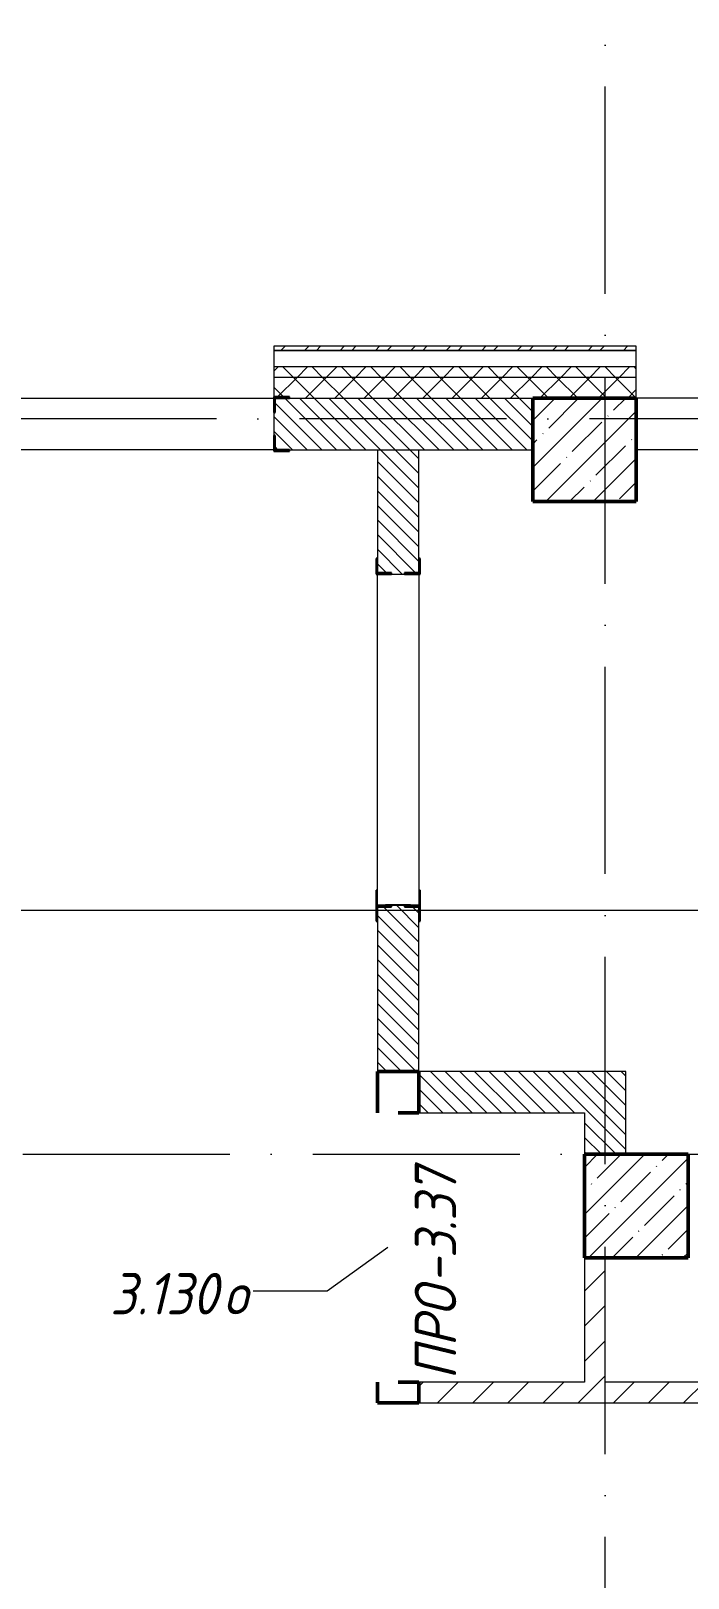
# Model space of a CAD drawing. Header units: millimetres. Extents: x -537608 to 253996, y -217170 to 186033.
# Drawn here: x -88108 to -84935, y 174526 to 181993 of the extents above; entities that cross this region are included whole.
import ezdxf

# ---------------------------------------------------------------- set-up
doc = ezdxf.new("R2010")
doc.units = ezdxf.units.MM
doc.linetypes.add('50_200_ШТРИХ_1Т_ш5_п1_п1_', pattern=[1400, 1000, -200, 0, -200])
for name, color, linetype, lineweight in [('A-GENM-____-IDEN', 7, 'Continuous', 9), ('A-GENM-____-MCUT', 7, 'Continuous', 25), ('A-GENM-____-OTLN', 7, 'Continuous', 9), ('A-GENM-____-OTLN-1', 7, 'Continuous', 25), ('A-GLAZ-____-IDEN', 7, 'Continuous', 9), ('A-WALL-____-MCUT', 7, 'Continuous', 13), ('A-WALL-____-MCUT-1', 7, 'Continuous', 9), ('A-WALL-____-OTLN', 7, 'Continuous', 9), ('A-WALL-____-PATT-1', 7, 'Continuous', 9), ('A-WALL-FNSH-MCUT-1', 7, 'Continuous', 9), ('I-WALL-____-OTLN', 7, 'Continuous', 9), ('S-COLS-____-MCUT', 7, 'Continuous', 50), ('S-COLS-____-OTLN', 7, 'Continuous', 9), ('S-GRID-____-OTLN-1', 7, '50_200_ШТРИХ_1Т_ш5_п1_п1_', 9)]:
    doc.layers.add(name, color=color, linetype=linetype, lineweight=lineweight)
doc.layers.add('G-____-____-SYMB-1', color=9, linetype='Continuous', lineweight=9, true_color=0x808080)
doc.styles.add('ISOCPEUR_I_11', font='isocpeui.ttf', dxfattribs={"width": 0.9, "height": 200})
pattern_1 = [(45, (-178684.97, 94540.11), (-70.71068, 70.71068), []), (135, (-178684.97, 94540.11), (-70.71068, -70.71068), [])]
pattern_2 = [(45, (-178684.97, 94540.11), (-84.85281, 84.85281), [])]
pattern_3 = [(135, (-178684.97, 94540.114), (-35.35534, -35.35534), [])]

# ---------------------------------------------------------------- blocks, each defined once
blk = doc.blocks.new('BSC_Колонна _Прямоугольная - 500х500-V103-АР1_План отверстий 3 этажа в осях 1-64_Ю-ЯЯ')
at = {"layer": 'S-COLS-____-OTLN'}
h = blk.add_hatch(dxfattribs=at)
h.set_pattern_fill('FP_108', color=256, style=0, pattern_type=2)
h.set_pattern_definition([(135, (85431.04, -93250), (-114.04925, -114.04925), []), (135, (85431.04, -93135.95), (-114.04925, -114.04925), [201.613, -40.323, 3.353, -36.97])])
h.paths.add_polyline_path([(250, 250), (-250, 250), (-250, -250), (250, -250)], flags=0)
at = {"layer": 'S-COLS-____-MCUT'}
for p, q in [((250, 250), (-250, 250)), ((-250, 250), (-250, -250)), ((250, -250), (250, 250)), ((-250, -250), (250, -250))]:
    blk.add_line(p, q, dxfattribs=at)
blk = doc.blocks.new('BSC_Колонна _Прямоугольная - 500х500-V147-АР1_План отверстий 3 этажа в осях 1-64_Ю-ЯЯ')
at = {"layer": 'S-COLS-____-OTLN'}
h = blk.add_hatch(dxfattribs=at)
h.set_pattern_fill('FP_153', color=256, style=0, pattern_type=2)
h.set_pattern_definition([(135, (81781.04, -93500), (-114.04925, -114.04925), []), (135, (81781.04, -93385.95), (-114.04925, -114.04925), [201.613, -40.323, 3.353, -36.97])])
h.paths.add_polyline_path([(250, 250), (-250, 250), (-250, -250), (250, -250)], flags=0)
at = {"layer": 'S-COLS-____-MCUT'}
for p, q in [((250, 250), (-250, 250)), ((-250, 250), (-250, -250)), ((250, -250), (250, 250)), ((-250, -250), (250, -250))]:
    blk.add_line(p, q, dxfattribs=at)
blk = doc.blocks.new('Фахверк_СКБ_Уголок - 250_2700-27497298-АР1_План отверстий 3 этажа в осях 1-64_Ю-ЯЯ')
at = {"layer": 'A-GENM-____-MCUT'}
for p, q in [((200, 181), (125, 181)), ((125, 181), (125, 106)), ((131, 106), (131, 175)), ((131, 175), (200, 175)), ((200, 175), (200, 181)), ((125, 106), (131, 106)), ((131, -6), (125, -6)), ((125, -6), (125, -81)), ((131, -75), (131, -6)), ((125, -81), (200, -81)), ((200, -75), (131, -75)), ((200, -81), (200, -75))]:
    blk.add_line(p, q, dxfattribs=at)
blk = doc.blocks.new('Фахверк_СКБ_Уголок - 200_3960-28268576-АР1_План отверстий 3 этажа в осях 1-64_Ю-ЯЯ')
at = {"layer": 'A-GENM-____-MCUT'}
for p, q in [((200, 156), (125, 156)), ((125, 156), (125, 81)), ((131, 81), (131, 150)), ((131, 150), (200, 150)), ((200, 150), (200, 156)), ((125, 81), (131, 81)), ((131, 19), (125, 19)), ((125, 19), (125, -56)), ((131, -50), (131, 19)), ((125, -56), (200, -56)), ((200, -50), (131, -50)), ((200, -56), (200, -50))]:
    blk.add_line(p, q, dxfattribs=at)
blk = doc.blocks.new('154_Стойка_СКБ_Уголок - СМ-2180_200-28268025-АР1_План отверстий 3 этажа в осях 1-64_Ю-ЯЯ')
at = {"layer": 'A-GENM-____-MCUT'}
for p, q in [((125, 156), (125, 81)), ((200, 156), (125, 156)), ((131, 81), (131, 150)), ((131, 150), (200, 150)), ((200, 150), (200, 156)), ((125, 81), (131, 81)), ((131, 19), (125, 19)), ((125, 19), (125, -56)), ((131, -50), (131, 19)), ((125, -56), (200, -56)), ((200, -50), (131, -50)), ((200, -56), (200, -50))]:
    blk.add_line(p, q, dxfattribs=at)
blk = doc.blocks.new('Стойка_Влож_Полоса боковая - Полоса-28213942-АР1_План отверстий 3 этажа в осях 1-64_Ю-ЯЯ')
at = {"layer": 'A-GENM-____-OTLN'}
for p, q in [((-5, 60), (0, 60)), ((-5, -60), (-5, 60)), ((0, -60), (-5, -60))]:
    blk.add_line(p, q, dxfattribs=at)
blk = doc.blocks.new('Стойка_Влож_Уголок_Опорный - Уголок-28213941-АР1_План отверстий 3 этажа в осях 1-64_Ю-ЯЯ')
at = {"layer": 'A-GENM-____-OTLN'}
for p, q in [((-212, -6), (-212, 0)), ((0, 0), (0, -6)), ((-212, -75), (-212, -6)), ((-212, -6), (-206, -6)), ((-6, -6), (0, -6)), ((0, -6), (0, -75)), ((-212, -75), (-206, -75)), ((-6, -75), (0, -75))]:
    blk.add_line(p, q, dxfattribs=at)
blk = doc.blocks.new('BSC_Колонна _Прямоугольная1 - 200х100 _металл_-V212-АР1_План отверстий 3 этажа в осях 1-64_Ю-ЯЯ')
at = {"layer": 'S-COLS-____-MCUT'}
for p, q in [((-100, 50), (-100, -50)), ((100, 50), (0, 50)), ((100, -50), (100, 50)), ((-100, -50), (100, -50))]:
    blk.add_line(p, q, dxfattribs=at)
blk = doc.blocks.new('BSC_Колонна _Прямоугольная1 - 200х200 _металл_-V213-АР1_План отверстий 3 этажа в осях 1-64_Ю-ЯЯ')
at = {"layer": 'S-COLS-____-MCUT'}
for p, q in [((100, 100), (-100, 100)), ((-100, 100), (-100, -100)), ((100, -100), (100, 100)), ((0, -100), (100, -100))]:
    blk.add_line(p, q, dxfattribs=at)

msp = doc.modelspace()

# ---------------------------------------------------------------- hatches: boundary and pattern name
at = {"layer": 'A-WALL-____-PATT-1'}
h = msp.add_hatch(dxfattribs=at)
h.set_pattern_fill('FP_6', color=256, style=0, pattern_type=2)
h.set_pattern_definition([(45, (-178684.97, 94540.11), (-85.53659, 85.53659), []), (45, (-178627.95, 94540.11), (-85.53659, 85.53659), [])])
h.paths.add_polyline_path([(-77204.9702, 180451.1558), (-77184.9702, 180451.1558), (-77184.9702, 180471.1558), (-84184.9702, 180471.1558), (-84184.9702, 180451.1558), (-79720.996, 180451.1558)], flags=0)
h.paths.add_polyline_path([(-85184.9702, 180451.1558), (-85184.9702, 180471.1558), (-86934.9702, 180471.1558), (-86934.9702, 180451.1558), (-86790.8532, 180451.1558)], flags=0)
h = msp.add_hatch(dxfattribs=at)
h.set_pattern_fill('FP_4', color=256, style=0, pattern_type=2)
h.set_pattern_definition(pattern_1)
h.paths.add_polyline_path([(-77204.9702, 180321.1558), (-77204.9702, 180371.1558), (-84184.9702, 180371.1558), (-84184.9702, 180321.1558), (-79720.996, 180321.1558)], flags=0)
h.paths.add_polyline_path([(-85184.9702, 180321.1558), (-85184.9702, 180371.1558), (-86934.9702, 180371.1558), (-86934.9702, 180321.1558), (-86790.8532, 180321.1558)], flags=0)
h.paths.add_polyline_path([(-92859.9702, 180321.1558), (-91734.9702, 180321.1558), (-91734.9702, 180371.1558), (-92859.9702, 180371.1558)], flags=0)
h.paths.add_polyline_path([(-94659.9702, 180321.1558), (-94659.9702, 180371.1558), (-95784.9702, 180371.1558), (-95784.9702, 180321.1558), (-94744.4425, 180321.1558)], flags=0)
h.paths.add_polyline_path([(-98279.371, 180321.1558), (-97584.9702, 180321.1558), (-97584.9702, 180371.1558), (-98634.9702, 180371.1558), (-98634.9702, 180321.1558)], flags=0)
h.paths.add_polyline_path([(-101634.9702, 180321.1558), (-100434.9702, 180321.1558), (-100434.9702, 180371.1558), (-101634.9702, 180371.1558)], flags=0)
h.paths.add_polyline_path([(-103434.9702, 180321.1558), (-103434.9702, 180371.1558), (-106984.9702, 180371.1558), (-106984.9702, 180321.1558), (-104465.4961, 180321.1558)], flags=0)
h.paths.add_polyline_path([(-108784.9702, 180321.1558), (-108784.9702, 180371.1558), (-109984.9702, 180371.1558), (-109984.9702, 180321.1558)], flags=0)
h.paths.add_polyline_path([(-114784.9702, 180321.1558), (-114784.9702, 180371.1558), (-116034.9702, 180371.1558), (-116034.9702, 180321.1558), (-115070.2818, 180321.1558)], flags=0)
h.paths.add_polyline_path([(-112984.9702, 180321.1558), (-111784.9702, 180321.1558), (-111784.9702, 180371.1558), (-112984.9702, 180371.1558)], flags=0)
h.paths.add_polyline_path([(-120834.9702, 180321.1558), (-120834.9702, 180371.1558), (-122034.9702, 180371.1558), (-122034.9702, 180321.1558)], flags=0)
h.paths.add_polyline_path([(-117834.9702, 180321.1558), (-117834.9702, 180371.1558), (-119034.9702, 180371.1558), (-119034.9702, 180321.1558), (-118605.2104, 180321.1558)], flags=0)
h.paths.add_polyline_path([(-123834.9702, 180321.1558), (-123834.9702, 180371.1558), (-125034.9702, 180371.1558), (-125034.9702, 180321.1558)], flags=0)
h.paths.add_polyline_path([(-126834.9702, 180321.1558), (-126834.9702, 180371.1558), (-128634.9702, 180371.1558), (-128634.9702, 180321.1558)], flags=0)
h = msp.add_hatch(dxfattribs=at)
h.set_pattern_fill('FP_4', color=256, style=0, pattern_type=2)
h.set_pattern_definition(pattern_1)
h.paths.add_polyline_path([(-77284.9702, 180221.1558), (-77204.9702, 180221.1558), (-77204.9702, 180321.1558), (-84184.9702, 180321.1558), (-84184.9702, 180221.1558), (-77334.9702, 180221.1558)], flags=0)
h.paths.add_polyline_path([(-85184.9702, 180221.1558), (-85184.9702, 180321.1558), (-86934.9702, 180321.1558), (-86934.9702, 180227.1558), (-86859.9702, 180227.1558), (-86859.9702, 180221.1558), (-85684.9702, 180221.1558)], flags=0)
h.paths.add_polyline_path([(-94734.9702, 180221.1558), (-94734.9702, 180227.1558), (-94659.9702, 180227.1558), (-94659.9702, 180321.1558), (-95784.9702, 180321.1558), (-95784.9702, 180221.1558), (-94744.4425, 180221.1558)], flags=0)
h.paths.add_polyline_path([(-92093.246, 180221.1558), (-91809.9702, 180221.1558), (-91809.9702, 180227.1558), (-91734.9702, 180227.1558), (-91734.9702, 180321.1558), (-92859.9702, 180321.1558), (-92859.9702, 180227.1558), (-92784.9702, 180227.1558), (-92784.9702, 180221.1558)], flags=0)
h.paths.add_polyline_path([(-97659.9702, 180221.1558), (-97659.9702, 180227.1558), (-97584.9702, 180227.1558), (-97584.9702, 180321.1558), (-98634.9702, 180321.1558), (-98634.9702, 180227.1558), (-98559.9702, 180227.1558), (-98559.9702, 180221.1558), (-98279.371, 180221.1558)], flags=0)
h.paths.add_polyline_path([(-100509.9702, 180221.1558), (-100509.9702, 180227.1558), (-100434.9702, 180227.1558), (-100434.9702, 180321.1558), (-101634.9702, 180321.1558), (-101634.9702, 180227.1558), (-101559.9702, 180227.1558), (-101559.9702, 180221.1558), (-100684.9702, 180221.1558)], flags=0)
h.paths.add_polyline_path([(-103434.9702, 180221.1558), (-103434.9702, 180321.1558), (-106984.9702, 180321.1558), (-106984.9702, 180227.1558), (-106909.9702, 180227.1558), (-106909.9702, 180221.1558), (-103934.9702, 180221.1558)], flags=0)
h.paths.add_polyline_path([(-109484.9702, 180221.1558), (-108859.9702, 180221.1558), (-108859.9702, 180227.1558), (-108784.9702, 180227.1558), (-108784.9702, 180321.1558), (-109984.9702, 180321.1558), (-109984.9702, 180221.1558)], flags=0)
h.paths.add_polyline_path([(-115434.9702, 180221.1558), (-114859.9702, 180221.1558), (-114859.9702, 180227.1558), (-114784.9702, 180227.1558), (-114784.9702, 180321.1558), (-116034.9702, 180321.1558), (-116034.9702, 180227.1558), (-115959.9702, 180227.1558), (-115959.9702, 180221.1558), (-115934.9702, 180221.1558)], flags=0)
h.paths.add_polyline_path([(-112909.9702, 180221.1558), (-111859.9702, 180221.1558), (-111859.9702, 180227.1558), (-111784.9702, 180227.1558), (-111784.9702, 180321.1558), (-112984.9702, 180321.1558), (-112984.9702, 180227.1558), (-112909.9702, 180227.1558)], flags=0)
h.paths.add_polyline_path([(-118605.2104, 180221.1558), (-117909.9702, 180221.1558), (-117909.9702, 180227.1558), (-117834.9702, 180227.1558), (-117834.9702, 180321.1558), (-119034.9702, 180321.1558), (-119034.9702, 180227.1558), (-118959.9702, 180227.1558), (-118959.9702, 180221.1558)], flags=0)
h.paths.add_polyline_path([(-120909.9702, 180221.1558), (-120909.9702, 180227.1558), (-120834.9702, 180227.1558), (-120834.9702, 180321.1558), (-122034.9702, 180321.1558), (-122034.9702, 180227.1558), (-121959.9702, 180227.1558), (-121959.9702, 180221.1558), (-121434.9702, 180221.1558)], flags=0)
h.paths.add_polyline_path([(-124959.9702, 180221.1558), (-123909.9702, 180221.1558), (-123909.9702, 180227.1558), (-123834.9702, 180227.1558), (-123834.9702, 180321.1558), (-125034.9702, 180321.1558), (-125034.9702, 180227.1558), (-124959.9702, 180227.1558)], flags=0)
h.paths.add_polyline_path([(-126909.9702, 180221.1558), (-126909.9702, 180227.1558), (-126834.9702, 180227.1558), (-126834.9702, 180321.1558), (-128634.9702, 180321.1558), (-128634.9702, 180221.1558), (-127684.9702, 180221.1558)], flags=0)
h = msp.add_hatch(dxfattribs=at)
h.set_pattern_fill('FP_9', color=256, style=0, pattern_type=2)
h.set_pattern_definition(pattern_3)
h.paths.add_polyline_path([(-85684.9702, 179971.1558), (-85684.9702, 180221.1558), (-86928.9702, 180221.1558), (-86928.9702, 180152.1558), (-86934.9702, 180152.1558), (-86934.9702, 180040.1558), (-86928.9702, 180040.1558), (-86928.9702, 179971.1558), (-86790.8532, 179971.1558)], flags=0)
h = msp.add_hatch(dxfattribs=at)
h.set_pattern_fill('FP_9', color=256, style=0, pattern_type=2)
h.set_pattern_definition(pattern_3)
h.paths.add_polyline_path([(-86234.9702, 176971.1558), (-86234.9702, 177765.1558), (-86303.9702, 177765.1558), (-86303.9702, 177771.1558), (-86365.9702, 177771.1558), (-86365.9702, 177765.1558), (-86434.9702, 177765.1558), (-86434.9702, 176971.1558), (-86334.9702, 176971.1558)], flags=0)
h.paths.add_polyline_path([(-86303.9702, 179371.1558), (-86303.9702, 179377.1558), (-86234.9702, 179377.1558), (-86234.9702, 179971.1558), (-86434.9702, 179971.1558), (-86434.9702, 179377.1558), (-86365.9702, 179377.1558), (-86365.9702, 179371.1558)], flags=0)
h = msp.add_hatch(dxfattribs=at)
h.set_pattern_fill('FP_9', color=256, style=0, pattern_type=2)
h.set_pattern_definition(pattern_3)
h.paths.add_polyline_path([(-85434.9702, 176771.1558), (-85434.9702, 176971.1558), (-86234.9702, 176971.1558), (-86234.9702, 176771.1558)], flags=0)
h = msp.add_hatch(dxfattribs=at)
h.set_pattern_fill('FP_9', color=256, style=0, pattern_type=2)
h.set_pattern_definition(pattern_3)
h.paths.add_polyline_path([(-85234.9702, 176571.1558), (-85234.9702, 176971.1558), (-85434.9702, 176971.1558), (-85434.9702, 176571.1558)], flags=0)
h = msp.add_hatch(dxfattribs=at)
h.set_pattern_fill('FP_7', color=256, style=0, pattern_type=2)
h.set_pattern_definition(pattern_2)
h.paths.add_polyline_path([(-85334.9702, 175471.1558), (-85334.9702, 176071.1558), (-85434.9702, 176071.1558), (-85434.9702, 175471.1558)], flags=0)
h = msp.add_hatch(dxfattribs=at)
h.set_pattern_fill('FP_7', color=256, style=0, pattern_type=2)
h.set_pattern_definition(pattern_2)
h.paths.add_polyline_path([(-86234.9702, 175371.1558), (-84734.9702, 175371.1558), (-84734.9702, 175471.1558), (-86234.9702, 175471.1558), (-86234.9702, 175382.2669)], flags=0)

# ---------------------------------------------------------------- linework, layer by layer
at = {"layer": 'A-GLAZ-____-IDEN'}
for p, q in [((-86384.9702, 176121.1558), (-86677.5596, 175910.5635)), ((-86677.5596, 175910.5635), (-87033.9042, 175910.5635))]:
    msp.add_line(p, q, dxfattribs=at)
at = {"layer": 'A-WALL-____-MCUT'}
for p, q in [((-85184.9702, 180451.1558), (-86934.9702, 180451.1558)), ((-86934.9702, 180451.1558), (-86934.9702, 180227.1558)), ((-85184.9702, 180221.1558), (-85184.9702, 180451.1558)), ((-86934.9702, 180152.1558), (-86934.9702, 180040.1558)), ((-86859.9702, 179971.1558), (-85684.9702, 179971.1558)), ((-86434.9702, 179971.1558), (-86434.9702, 179446.1558)), ((-86234.9702, 179446.1558), (-86234.9702, 179971.1558)), ((-86365.9702, 179371.1558), (-86303.9702, 179371.1558)), ((-86303.9702, 177771.1558), (-86365.9702, 177771.1558)), ((-86434.9702, 177696.1558), (-86434.9702, 176971.1558)), ((-86234.9702, 176971.1558), (-86234.9702, 177696.1558)), ((-85234.9702, 176971.1558), (-86234.9702, 176971.1558)), ((-85234.9702, 176571.1558), (-85234.9702, 176971.1558)), ((-86234.9702, 176771.1558), (-85434.9702, 176771.1558)), ((-85434.9702, 176771.1558), (-85434.9702, 176571.1558))]:
    msp.add_line(p, q, dxfattribs=at)
at = {"layer": 'A-WALL-____-MCUT-1'}
for p, q in [((-85184.9702, 180371.1558), (-86934.9702, 180371.1558)), ((-85184.9702, 180321.1558), (-86934.9702, 180321.1558)), ((-86859.9702, 180221.1558), (-85684.9702, 180221.1558))]:
    msp.add_line(p, q, dxfattribs=at)
at = {"layer": 'A-WALL-____-OTLN'}
for p, q in [((-89434.9702, 180221.1558), (-86934.9702, 180221.1558)), ((-86934.9702, 180221.1558), (-86934.9702, 180221.1558)), ((-84184.9702, 180221.1558), (-85184.9702, 180221.1558)), ((-86934.9702, 179971.1558), (-89434.9702, 179971.1558)), ((-84184.9702, 179971.1558), (-85184.9702, 179971.1558))]:
    msp.add_line(p, q, dxfattribs=at)
at = {"layer": 'A-WALL-FNSH-MCUT-1'}
for p, q in [((-85184.9702, 180471.1558), (-86934.9702, 180471.1558)), ((-86934.9702, 180471.1558), (-86934.9702, 180451.1558)), ((-86934.9702, 180451.1558), (-85184.9702, 180451.1558)), ((-85184.9702, 180451.1558), (-85184.9702, 180471.1558)), ((-85434.9702, 176071.1558), (-85434.9702, 175471.1558)), ((-85334.9702, 175471.1558), (-85334.9702, 176071.1558)), ((-85434.9702, 175471.1558), (-86234.9702, 175471.1558)), ((-83284.9702, 175471.1558), (-85334.9702, 175471.1558)), ((-86234.9702, 175371.1558), (-79684.9702, 175371.1558))]:
    msp.add_line(p, q, dxfattribs=at)
at = {"layer": 'G-____-____-SYMB-1'}
msp.add_line((-183412.0724, 177749.1664), (-74216.9844, 177749.1664), dxfattribs=at)
at = {"layer": 'I-WALL-____-OTLN'}
for p, q in [((-86434.9702, 177771.1558), (-86434.9702, 179371.1558)), ((-86234.9702, 179371.1558), (-86234.9702, 177771.1558))]:
    msp.add_line(p, q, dxfattribs=at)
at = {"layer": 'S-GRID-____-OTLN-1'}
for p, q in [((-85334.9702, 134521.1558), (-85334.9702, 185432.9652)), ((-74610.5636, 180121.1558), (-183353.7404, 180121.1558)), ((-183353.7404, 176571.1558), (-74610.5636, 176571.1558))]:
    msp.add_line(p, q, dxfattribs=at)

# ---------------------------------------------------------------- block references
at = {"layer": 'A-GENM-____-OTLN'}
for name, p, rotation in [('Стойка_Влож_Уголок_Опорный - Уголок-28213941-АР1_План отверстий 3 этажа в осях 1-64_Ю-ЯЯ', (-86440.9702, 177771.1558), 180), ('Стойка_Влож_Полоса боковая - Полоса-28213942-АР1_План отверстий 3 этажа в осях 1-64_Ю-ЯЯ', (-86334.9702, 177771.1558), 270)]:
    msp.add_blockref(name, p, dxfattribs=dict(at, rotation=rotation))
at = {"layer": 'A-GENM-____-OTLN-1'}
msp.add_blockref('Фахверк_СКБ_Уголок - 250_2700-27497298-АР1_План отверстий 3 этажа в осях 1-64_Ю-ЯЯ', (-87059.9702, 180046.1558), dxfattribs=at)
for name, p, rotation in [('Фахверк_СКБ_Уголок - 200_3960-28268576-АР1_План отверстий 3 этажа в осях 1-64_Ю-ЯЯ', (-86284.9702, 179246.1558), 90), ('154_Стойка_СКБ_Уголок - СМ-2180_200-28268025-АР1_План отверстий 3 этажа в осях 1-64_Ю-ЯЯ', (-86384.9702, 177896.1558), 270)]:
    msp.add_blockref(name, p, dxfattribs=dict(at, rotation=rotation))
at = {"layer": 'S-COLS-____-OTLN', "rotation": 269.9999999999997}
for name, p in [('BSC_Колонна _Прямоугольная - 500х500-V103-АР1_План отверстий 3 этажа в осях 1-64_Ю-ЯЯ', (-85434.9702, 179971.1558)), ('BSC_Колонна _Прямоугольная - 500х500-V147-АР1_План отверстий 3 этажа в осях 1-64_Ю-ЯЯ', (-85184.9702, 176321.1558))]:
    msp.add_blockref(name, p, dxfattribs=at)
at = {"layer": 'S-COLS-____-OTLN'}
for name, p in [('BSC_Колонна _Прямоугольная1 - 200х200 _металл_-V213-АР1_План отверстий 3 этажа в осях 1-64_Ю-ЯЯ', (-86334.9702, 176871.1558)), ('BSC_Колонна _Прямоугольная1 - 200х100 _металл_-V212-АР1_План отверстий 3 этажа в осях 1-64_Ю-ЯЯ', (-86334.9702, 175421.1558))]:
    msp.add_blockref(name, p, dxfattribs=at)

# ---------------------------------------------------------------- texts
at = {"layer": 'A-GENM-____-IDEN', "char_height": 200, "attachment_point": 1, "rotation": 90, "style": 'ISOCPEUR_I_11'}
for s, insert, width in [('-3.37', (-86254.2303, 175947.691), 707.088375), ('ПРО', (-86254.2303, 175483.3472), 562.784625)]:
    msp.add_mtext(s, dxfattribs=dict(at, insert=insert, width=width))
at = {"layer": 'A-GLAZ-____-IDEN', "char_height": 200, "attachment_point": 1, "style": 'ISOCPEUR_I_11'}
for s, insert, width in [('3.130', (-87724.7598, 175998.1781), 663.79725), ('\\fISOCPEUR|b0|i1|c204|p34|;\\W.9;о', (-87177.0723, 175998.1781), 158.734125)]:
    msp.add_mtext(s, dxfattribs=dict(at, insert=insert, width=width))

doc.saveas('drawing.dxf')
